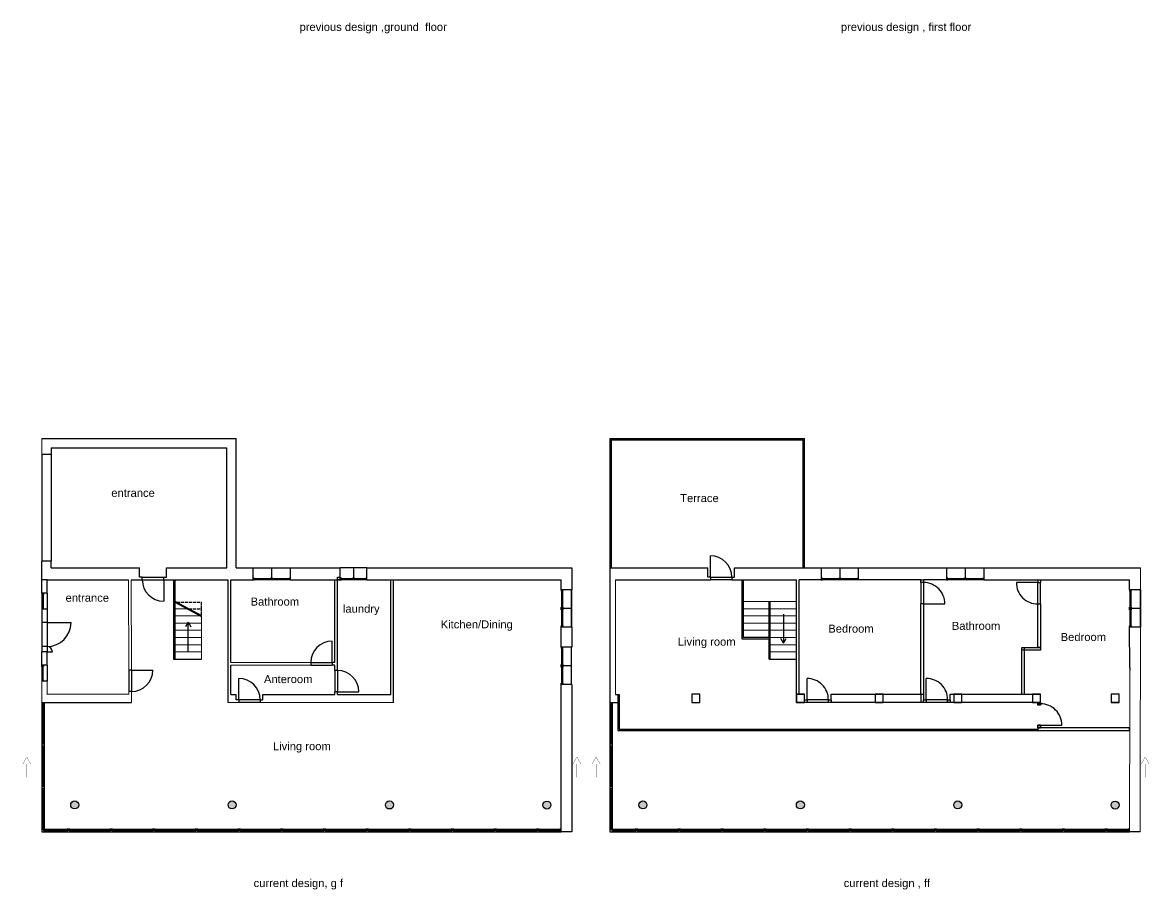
# Model space of a CAD drawing. Header units: millimetres. Extents: x 1227 to 9591, y 2506 to 9588.
# Drawn here: x 1227 to 5452, y 2506 to 5759 of the extents above; entities that cross this region are included whole.
import ezdxf

# ---------------------------------------------------------------- set-up
doc = ezdxf.new("R2010")
doc.units = ezdxf.units.MM
doc.linetypes.add('ACAD_ISO02W100', pattern=[15, 12, -3])
doc.linetypes.add('ACAD_ISO04W100', pattern=[30, 24, -3, 0, -3])
doc.layers.add('0-construction line', color=1, linetype='Continuous', lineweight=0)
doc.layers.add('L2_VISTA', color=2, linetype='Continuous', lineweight=25)
for name, color, linetype in [('glass', 4, 'Continuous'), ('infissi', 8, 'Continuous'), ('linee a vista', 5, 'Continuous'), ('sectioned walls', 7, 'Continuous')]:
    doc.layers.add(name, color=color, linetype=linetype)
doc.styles.get("Standard").update_dxf_attribs({"font": 'arial.ttf'})

msp = doc.modelspace()

# ---------------------------------------------------------------- hatches: boundary and pattern name
at = {"layer": 'sectioned walls'}
h = msp.add_hatch(color=256, dxfattribs=at)
h.dxf.hatch_style = 1
h.paths.add_polyline_path([(3207.809, 2822.868, 1), (3177.809, 2822.868, 1)])
h.paths.add_polyline_path([(2587.644, 2823.085, 1), (2617.644, 2823.085, 1)])
h.paths.add_polyline_path([(2027.479, 2823.297, 1), (1997.479, 2823.297, 1)])
h.paths.add_polyline_path([(1437.315, 2823.297, 1), (1407.315, 2823.297, 1)])
h = msp.add_hatch(color=256, dxfattribs=at)
h.dxf.hatch_style = 1
h.paths.add_polyline_path([(5338.4, 2822.902, 1), (5308.4, 2822.902, 1)])
h.paths.add_polyline_path([(4718.235, 2823.119, 1), (4748.235, 2823.119, 1)])
h.paths.add_polyline_path([(4128.07, 2823.33, 1), (4158.07, 2823.33, 1)])
h.paths.add_polyline_path([(3537.905, 2823.33, 1), (3567.905, 2823.33, 1)])

# ---------------------------------------------------------------- linework, layer by layer
for p, q in [((1298.752, 4197.754), (2027.479, 4197.754)), ((2027.479, 3712.798), (2027.479, 4197.754)), ((1333.752, 4162.754), (1992.479, 4162.754)), ((1992.479, 3712.798), (1992.479, 4162.754)), ((1333.752, 3712.798), (1665.771, 3712.798)), ((1765.998, 3712.798), (1992.479, 3712.798)), ((2517.479, 3712.798), (3266.614, 3712.798)), ((3429.345, 3712.829), (3796.361, 3712.831)), ((3429.345, 3712.829), (3429.347, 3207.691)), ((4830.463, 3712.831), (5418.415, 3712.831)), ((1319.015, 3667.798), (1298.918, 3667.797)), ((1319.015, 3667.798), (1624.288, 3667.798)), ((1634.288, 3667.798), (1675.801, 3667.798)), ((1756.03, 3667.798), (1797.481, 3667.798)), ((1792.481, 3667.798), (1792.481, 3370.463)), ((1797.481, 3667.798), (1797.481, 3370.463)), ((1797.481, 3667.798), (1997.486, 3667.798)), ((1997.484, 3207.684), (1997.479, 3667.798)), ((1997.637, 3586.403), (1997.486, 3667.798)), ((2007.484, 3667.798), (2090.021, 3667.797)), ((2007.484, 3357.726), (2007.484, 3667.798)), ((2357.479, 3667.798), (2417.479, 3667.797)), ((2397.483, 3357.719), (2397.479, 3667.798)), ((2407.486, 3327.945), (2407.479, 3667.798)), ((2567.479, 3667.798), (3246.614, 3667.798)), ((2607.644, 3237.717), (2607.639, 3667.798)), ((2617.644, 3207.692), (2617.639, 3667.798)), ((3449.606, 3667.837), (3806.392, 3667.831)), ((3886.62, 3667.831), (4128.072, 3667.831)), ((4128.072, 3238.782), (4128.072, 3667.831)), ((4138.077, 3238.782), (4138.077, 3667.831)), ((4594.931, 3657.485), (4594.931, 3667.831)), ((4594.931, 3667.831), (4605.175, 3667.831)), ((4605.175, 3657.492), (4594.931, 3657.485)), ((4916.024, 3667.831), (5377.205, 3667.831)), ((5033.317, 3667.789), (5033.324, 3657.792)), ((5043.317, 3667.789), (5043.317, 3657.789)), ((4605.175, 3577.492), (4594.931, 3577.492)), ((5032.754, 3577.792), (5038.317, 3577.825)), ((5032.754, 3577.792), (5032.754, 3577.792)), ((4973.298, 3238.731), (4973.303, 3413.769)), ((4983.317, 3238.731), (4983.297, 3413.769)), ((1792.481, 3370.463), (1797.481, 3370.463)), ((2007.484, 3237.726), (2007.484, 3347.726)), ((2397.483, 3357.719), (2387.514, 3357.719)), ((2397.483, 3347.719), (2387.514, 3347.719)), ((2397.484, 3327.975), (2397.483, 3347.719)), ((5377.945, 3338.61), (5377.945, 3328.61)), ((1625.596, 3238.749), (1318.756, 3237.782)), ((2007.484, 3237.726), (2027.491, 3237.726)), ((2027.49, 3217.963), (2027.491, 3237.726)), ((2037.459, 3217.962), (2027.49, 3217.963)), ((2117.686, 3218.191), (2127.686, 3218.191)), ((2127.686, 3218.191), (2127.687, 3237.723)), ((2127.687, 3237.723), (2397.644, 3237.715)), ((2397.644, 3237.717), (2397.644, 3247.717)), ((2407.644, 3237.717), (2407.678, 3247.717)), ((2407.644, 3237.717), (2607.644, 3237.717)), ((3449.606, 3237.785), (3459.347, 3237.785)), ((3459.347, 3237.785), (3459.347, 3207.691)), ((3766.191, 3238.782), (3736.191, 3238.782)), ((3736.191, 3238.782), (3736.191, 3207.691)), ((3766.191, 3207.691), (3766.191, 3238.782)), ((4128.07, 3238.782), (4128.07, 3207.691)), ((4158.07, 3238.782), (4128.07, 3238.782)), ((4128.07, 3207.691), (4128.07, 3238.782)), ((4128.07, 3238.782), (4158.07, 3238.782)), ((4158.07, 3207.691), (4158.07, 3238.782)), ((4258.323, 3217.622), (4258.323, 3238.782)), ((4258.323, 3238.782), (4453.153, 3238.782)), ((4423.153, 3238.739), (4423.153, 3207.648)), ((4453.153, 3238.739), (4423.153, 3238.739)), ((4453.153, 3238.782), (4605.175, 3238.782)), ((4453.153, 3207.648), (4453.153, 3238.739)), ((4594.931, 3238.782), (4594.931, 3207.673)), ((4605.175, 3238.782), (4605.175, 3217.676)), ((4705.402, 3217.951), (4705.276, 3238.782)), ((4705.276, 3238.782), (4718.235, 3238.782)), ((4718.235, 3238.782), (4718.235, 3207.691)), ((4748.235, 3238.782), (4718.235, 3238.782)), ((4718.235, 3238.782), (4748.235, 3238.782)), ((4748.235, 3207.691), (4748.235, 3238.782)), ((4748.235, 3238.782), (5043.317, 3238.782)), ((5013.317, 3238.782), (5013.317, 3207.691)), ((5043.317, 3238.782), (5013.317, 3238.782)), ((5043.317, 3207.691), (5043.317, 3238.782)), ((5308.4, 3238.782), (5308.4, 3207.691)), ((5338.4, 3238.782), (5308.4, 3238.782)), ((5338.4, 3207.691), (5338.4, 3238.782)), ((1298.756, 3207.658), (1635.6, 3207.658)), ((2617.644, 3207.692), (2617.644, 3208.265)), ((3429.347, 3207.691), (3459.347, 3207.691)), ((3736.191, 3207.691), (3766.191, 3207.777)), ((4128.07, 3207.691), (4158.07, 3207.777)), ((4423.153, 3207.648), (4128.07, 3207.691)), ((4423.153, 3207.648), (4453.152, 3207.734)), ((4718.235, 3207.691), (4423.153, 3207.648)), ((4718.235, 3207.691), (4748.235, 3207.777)), ((5013.317, 3207.691), (4718.235, 3207.691)), ((5013.317, 3207.691), (5043.317, 3207.777)), ((5043.317, 3207.694), (5013.317, 3207.691)), ((5308.4, 3207.691), (5338.4, 3207.777)), ((5338.4, 3207.725), (5308.4, 3207.721)), ((3266.614, 2722.8), (3246.614, 2722.8)), ((5417.204, 2722.834), (5377.205, 2722.834))]:
    msp.add_line(p, q)
for points in [[(2417.479, 3667.797), (2407.479, 3667.797), (2407.479, 3677.797), (2417.479, 3677.797)], [(5043.317, 3413.77), (5033.317, 3413.77), (5033.317, 3577.803), (5043.317, 3577.848)], [(5043.317, 3403.77), (4973.303, 3403.769), (4973.303, 3413.769), (5043.317, 3413.77)], [(4158.067, 3217.685), (4168.067, 3217.685), (4168.067, 3207.685), (4158.067, 3207.685)], [(4248.323, 3217.622), (4258.323, 3217.622), (4258.323, 3207.622), (4248.323, 3207.622)], [(4605.206, 3217.676), (4615.206, 3217.676), (4615.206, 3207.676), (4605.206, 3207.676)], [(4695.402, 3217.951), (4705.402, 3217.951), (4705.402, 3207.951), (4695.402, 3207.951)], [(5033.317, 3207.629), (5043.317, 3207.629), (5043.317, 3197.629), (5033.317, 3197.629)], [(5033.317, 3122.734), (5043.317, 3122.734), (5043.317, 3112.734), (5033.317, 3112.734)], [(5033.317, 3102.734), (5377.518, 3102.734), (5377.518, 3112.734), (5033.317, 3112.734)]]:
    msp.add_lwpolyline(points, close=True)
for points in [[(3266.614, 3712.798), (3286.614, 3712.798), (3286.619, 3630.271)], [(3285.159, 3490.268), (3285.159, 3630.268)], [(3286.629, 3490.271), (3286.634, 3415.218)], [(3285.159, 3275.215), (3285.159, 3415.215)], [(3286.643, 3275.218), (3286.681, 2722.73), (3266.614, 2722.8)], [(5043.317, 3197.629), (5043.317, 3207.691), (5033.317, 3207.691), (5033.317, 3197.629)], [(5033.317, 3122.734), (5033.317, 3112.734), (5043.317, 3112.734), (5043.317, 3122.734)]]:
    msp.add_lwpolyline(points)
at = {"color": 6, "linetype": 'ACAD_ISO04W100', "ltscale": 3, "const_width": 1}
for points in [[(1242.73, 2976.96), (1257.73, 2976.96), (1242.73, 3002.941), (1227.73, 2976.96), (1242.73, 2976.96)], [(3305.548, 2976.96), (3290.548, 2976.96), (3305.548, 3002.941), (3320.548, 2976.96), (3305.548, 2976.96)], [(3377.49, 2976.96), (3392.49, 2976.96), (3377.49, 3002.941), (3362.49, 2976.96), (3377.49, 2976.96)], [(5436.139, 2976.96), (5421.139, 2976.96), (5436.139, 3002.941), (5451.139, 2976.96), (5436.139, 2976.96)], [(1242.73, 2976.96), (1242.73, 2926.96), (3305.548, 2926.96), (3305.548, 2976.96)], [(3377.49, 2976.96), (3377.49, 2926.96), (5436.139, 2926.96), (5436.139, 2976.96)]]:
    msp.add_lwpolyline(points, dxfattribs=at)
at = {"layer": '0-construction line', "color": 0, "lineweight": 0}
for p, q in [((1298.752, 4137.754), (1298.752, 4197.754)), ((3449.606, 3237.785), (3449.606, 3667.837)), ((2307.287, 3357.948), (2007.484, 3357.726)), ((2307.255, 3347.685), (2007.484, 3347.726)), ((1298.756, 3207.658), (1298.756, 3287.765)), ((1318.756, 3237.752), (1318.786, 3287.765)), ((2037.49, 3207.685), (1997.484, 3207.684)), ((2617.644, 3207.692), (2117.718, 3207.686))]:
    msp.add_line(p, q, dxfattribs=at)
at = {"layer": 'glass', "color": 0, "lineweight": 0}
for p, q in [((5418.415, 3712.831), (5417.204, 2722.785)), ((5377.945, 3328.61), (5377.823, 3228.879)), ((5377.823, 3228.879), (5377.205, 2722.834))]:
    msp.add_line(p, q, dxfattribs=at)
at = {"layer": 'glass', "color": 0, "linetype": 'Continuous', "lineweight": 0}
for p, q in [((1624.288, 3667.798), (1625.321, 3328.976)), ((1634.288, 3667.798), (1635.254, 3329.006)), ((1625.566, 3248.749), (1625.596, 3238.749)), ((1635.483, 3248.779), (1635.6, 3207.658))]:
    msp.add_line(p, q, dxfattribs=at)
at = {"layer": 'glass'}
for p, q in [((2095.021, 3672.798), (2155.021, 3672.798)), ((2095.021, 3668.798), (2155.021, 3668.798)), ((2165.021, 3672.798), (2225.021, 3672.798)), ((2165.021, 3668.798), (2225.021, 3668.798)), ((2422.479, 3672.798), (2462.479, 3672.798)), ((2422.479, 3668.798), (2462.479, 3668.798)), ((2472.479, 3672.798), (2512.479, 3672.798)), ((2472.479, 3668.798), (2512.479, 3668.798)), ((4225.611, 3672.831), (4285.611, 3672.831)), ((4225.611, 3668.831), (4285.611, 3668.831)), ((4295.611, 3672.831), (4355.611, 3672.831)), ((4295.611, 3668.831), (4355.611, 3668.831)), ((4695.463, 3672.831), (4755.463, 3672.831)), ((4695.463, 3668.831), (4755.463, 3668.831)), ((4765.463, 3672.831), (4825.463, 3672.831)), ((4765.463, 3668.831), (4825.463, 3668.831)), ((1300.943, 3562.791), (1300.943, 3612.791)), ((1304.943, 3562.791), (1304.943, 3612.791)), ((3247.372, 3625.271), (3247.372, 3565.271)), ((3251.372, 3625.271), (3251.372, 3565.271)), ((5378.205, 3625.243), (5378.205, 3565.243)), ((5382.205, 3625.243), (5382.205, 3565.243)), ((3247.372, 3555.271), (3247.372, 3495.271)), ((3251.372, 3555.271), (3251.372, 3495.271)), ((5378.205, 3555.243), (5378.205, 3495.243)), ((5382.205, 3555.243), (5382.205, 3495.243)), ((3247.614, 3410.218), (3247.614, 3350.218)), ((3251.614, 3410.218), (3251.614, 3350.218)), ((1300.78, 3292.765), (1300.78, 3342.765)), ((1304.78, 3292.765), (1304.78, 3342.765)), ((3247.614, 3340.218), (3247.614, 3280.218)), ((3251.614, 3340.218), (3251.614, 3280.218))]:
    msp.add_line(p, q, dxfattribs=at)
at = {"layer": 'glass', "color": 8}
for p, q in [((1298.756, 3202.658), (1298.756, 3052.767)), ((1308.756, 3052.767), (1308.756, 3202.658)), ((3429.347, 3202.691), (3429.347, 3052.8)), ((3439.347, 3052.8), (3439.347, 3202.691)), ((1298.756, 3042.767), (1298.756, 2892.767)), ((1308.756, 2892.767), (1308.756, 3042.767)), ((3429.347, 3042.8), (3429.347, 2892.8)), ((3439.347, 2892.8), (3439.347, 3042.8)), ((1298.756, 2882.767), (1298.756, 2732.767)), ((1308.756, 2732.767), (1308.756, 2882.767)), ((3429.347, 2882.8), (3429.347, 2732.8)), ((3439.347, 2732.8), (3439.347, 2882.8)), ((1308.756, 2732.767), (1393.756, 2732.767)), ((1308.756, 2722.767), (1393.756, 2722.767)), ((1403.756, 2732.767), (1553.756, 2732.767)), ((1403.756, 2722.767), (1553.756, 2722.767)), ((1563.756, 2732.767), (1713.756, 2732.767)), ((1563.756, 2722.767), (1713.756, 2722.767)), ((1723.756, 2732.767), (1873.756, 2732.767)), ((1723.756, 2722.767), (1873.756, 2722.767)), ((1883.756, 2732.767), (2033.756, 2732.767)), ((1883.756, 2722.767), (2033.756, 2722.767)), ((2043.756, 2732.767), (2193.756, 2732.767)), ((2043.756, 2722.767), (2193.756, 2722.767)), ((2203.756, 2732.767), (2353.756, 2732.767)), ((2203.756, 2722.767), (2353.756, 2722.767)), ((2363.756, 2732.767), (2513.756, 2732.767)), ((2363.756, 2722.767), (2513.756, 2722.767)), ((2523.756, 2732.767), (2673.756, 2732.767)), ((2523.756, 2722.767), (2673.756, 2722.767)), ((2683.756, 2732.767), (2833.756, 2732.767)), ((2683.756, 2722.767), (2833.756, 2722.767)), ((2843.756, 2732.767), (2993.756, 2732.767)), ((2843.756, 2722.767), (2993.756, 2722.767)), ((3003.756, 2732.767), (3153.756, 2732.767)), ((3003.756, 2722.767), (3153.756, 2722.767)), ((3163.756, 2732.8), (3241.614, 2732.8)), ((3163.756, 2722.8), (3241.614, 2722.8)), ((3439.347, 2732.8), (3524.347, 2732.8)), ((3439.347, 2722.8), (3524.347, 2722.8)), ((3534.347, 2732.8), (3684.347, 2732.8)), ((3534.347, 2722.8), (3684.347, 2722.8)), ((3694.347, 2732.8), (3844.347, 2732.8)), ((3694.347, 2722.8), (3844.347, 2722.8)), ((3854.347, 2732.8), (4004.347, 2732.8)), ((3854.347, 2722.8), (4004.347, 2722.8)), ((4014.347, 2732.8), (4164.347, 2732.8)), ((4014.347, 2722.8), (4164.347, 2722.8)), ((4174.347, 2732.8), (4324.347, 2732.8)), ((4174.347, 2722.8), (4324.347, 2722.8)), ((4334.347, 2732.8), (4484.347, 2732.8)), ((4334.347, 2722.8), (4484.347, 2722.8)), ((4494.347, 2732.8), (4644.347, 2732.8)), ((4494.347, 2722.8), (4644.347, 2722.8)), ((4654.347, 2732.8), (4804.347, 2732.8)), ((4654.347, 2722.8), (4804.347, 2722.8)), ((4814.347, 2732.8), (4964.347, 2732.8)), ((4814.347, 2722.8), (4964.347, 2722.8)), ((4974.347, 2732.8), (5124.347, 2732.8)), ((4974.347, 2722.8), (5124.347, 2722.8)), ((5134.347, 2732.8), (5284.347, 2732.8)), ((5134.347, 2722.8), (5284.347, 2722.8)), ((5294.347, 2732.834), (5372.205, 2732.834)), ((5294.347, 2722.834), (5372.205, 2722.834))]:
    msp.add_line(p, q, dxfattribs=at)
at = {"layer": 'glass', "color": 4, "linetype": 'Continuous', "lineweight": 0}
for p, q in [((1301.756, 3202.658), (1301.756, 3052.658)), ((1305.756, 3202.658), (1305.756, 3052.658)), ((3432.347, 3202.691), (3432.347, 3052.691)), ((3436.347, 3202.691), (3436.347, 3052.691)), ((1301.756, 2892.767), (1301.756, 3042.767)), ((1305.756, 2892.767), (1305.756, 3042.767)), ((3432.347, 2892.8), (3432.347, 3042.8)), ((3436.347, 2892.8), (3436.347, 3042.8)), ((1301.756, 2732.767), (1301.756, 2882.767)), ((1305.756, 2732.767), (1305.756, 2882.767)), ((3432.347, 2732.8), (3432.347, 2882.8)), ((3436.347, 2732.8), (3436.347, 2882.8)), ((1308.756, 2729.767), (1393.756, 2729.767)), ((1308.756, 2725.767), (1393.756, 2725.767)), ((1403.756, 2729.767), (1553.756, 2729.767)), ((1403.756, 2725.767), (1553.756, 2725.767)), ((1563.756, 2729.767), (1713.756, 2729.767)), ((1563.756, 2725.767), (1713.756, 2725.767)), ((1723.756, 2729.767), (1873.756, 2729.767)), ((1723.756, 2725.767), (1873.756, 2725.767)), ((1883.756, 2729.767), (2033.756, 2729.767)), ((1883.756, 2725.767), (2033.756, 2725.767)), ((2043.756, 2729.767), (2193.756, 2729.767)), ((2043.756, 2725.767), (2193.756, 2725.767)), ((2203.756, 2729.767), (2353.756, 2729.767)), ((2203.756, 2725.767), (2353.756, 2725.767)), ((2363.756, 2729.767), (2513.756, 2729.767)), ((2363.756, 2725.767), (2513.756, 2725.767)), ((2523.756, 2729.767), (2673.756, 2729.767)), ((2523.756, 2725.767), (2673.756, 2725.767)), ((2683.756, 2729.767), (2833.756, 2729.767)), ((2683.756, 2725.767), (2833.756, 2725.767)), ((2843.756, 2729.767), (2993.756, 2729.767)), ((2843.756, 2725.767), (2993.756, 2725.767)), ((3003.756, 2729.767), (3153.756, 2729.767)), ((3003.756, 2725.767), (3153.756, 2725.767)), ((3163.756, 2729.767), (3241.614, 2729.8)), ((3163.756, 2725.8), (3241.614, 2725.8)), ((3439.347, 2729.8), (3524.347, 2729.8)), ((3439.347, 2725.8), (3524.347, 2725.8)), ((3534.347, 2729.8), (3684.347, 2729.8)), ((3534.347, 2725.8), (3684.347, 2725.8)), ((3694.347, 2729.8), (3844.347, 2729.8)), ((3694.347, 2725.8), (3844.347, 2725.8)), ((3854.347, 2729.8), (4004.347, 2729.8)), ((3854.347, 2725.8), (4004.347, 2725.8)), ((4014.347, 2729.8), (4164.347, 2729.8)), ((4014.347, 2725.8), (4164.347, 2725.8)), ((4174.347, 2729.8), (4324.347, 2729.8)), ((4174.347, 2725.8), (4324.347, 2725.8)), ((4334.347, 2729.8), (4484.347, 2729.8)), ((4334.347, 2725.8), (4484.347, 2725.8)), ((4494.347, 2729.8), (4644.347, 2729.8)), ((4494.347, 2725.8), (4644.347, 2725.8)), ((4654.347, 2729.8), (4804.347, 2729.8)), ((4654.347, 2725.8), (4804.347, 2725.8)), ((4814.347, 2729.8), (4964.347, 2729.8)), ((4814.347, 2725.8), (4964.347, 2725.8)), ((4974.347, 2729.8), (5124.347, 2729.8)), ((4974.347, 2725.8), (5124.347, 2725.8)), ((5134.347, 2729.8), (5284.347, 2729.8)), ((5134.347, 2725.8), (5284.347, 2725.8)), ((5294.347, 2729.8), (5372.205, 2729.834)), ((5294.347, 2725.834), (5372.205, 2725.834))]:
    msp.add_line(p, q, dxfattribs=at)
at = {"layer": 'infissi'}
for p, q in [((1298.752, 4137.754), (1298.754, 3737.797)), ((1333.752, 4137.754), (1333.754, 3737.798)), ((3806.361, 3677.866), (3806.117, 3758.093)), ((1675.771, 3677.832), (1755.998, 3678.077)), ((1675.802, 3667.569), (1675.771, 3677.832)), ((1756.03, 3667.798), (1755.998, 3678.077)), ((2090.021, 3712.797), (2230.021, 3712.798)), ((2160.021, 3712.798), (2160.021, 3667.797)), ((2517.479, 3712.798), (2417.479, 3712.798)), ((2467.479, 3712.798), (2467.479, 3667.798)), ((3806.361, 3677.866), (3886.589, 3678.11)), ((3806.361, 3677.866), (3806.392, 3667.831)), ((3886.589, 3678.11), (3886.62, 3668.076)), ((4220.611, 3712.831), (4360.611, 3712.832)), ((4290.611, 3712.831), (4290.611, 3667.831)), ((4690.463, 3712.831), (4830.463, 3712.831)), ((4760.463, 3712.831), (4760.463, 3667.831)), ((1675.801, 3667.798), (1756.03, 3667.798)), ((1756.03, 3667.798), (1756.03, 3587.798)), ((2230.021, 3667.798), (2090.021, 3667.797)), ((2517.479, 3667.798), (2417.479, 3667.797)), ((3886.62, 3668.076), (3806.392, 3667.831)), ((4360.611, 3667.831), (4220.611, 3667.831)), ((4594.959, 3657.748), (4594.931, 3577.492)), ((4604.924, 3657.717), (4594.959, 3657.748)), ((4604.924, 3657.718), (4604.924, 3577.489)), ((4830.463, 3667.831), (4690.463, 3667.831)), ((5033.045, 3657.764), (4953.045, 3657.764)), ((5033.045, 3657.792), (5043.317, 3657.761)), ((5033.324, 3577.535), (5033.324, 3657.764)), ((5043.289, 3577.505), (5043.317, 3657.761)), ((1298.918, 3617.791), (1298.919, 3557.791)), ((1318.967, 3617.791), (1318.967, 3557.791)), ((3285.159, 3490.268), (3285.159, 3630.268)), ((3285.159, 3630.268), (3285.159, 3490.268)), ((5418.229, 3490.254), (5418.229, 3630.254)), ((5418.229, 3630.254), (5418.229, 3490.254)), ((3285.159, 3560.268), (3246.372, 3560.186)), ((4605.203, 3577.489), (4594.931, 3577.52)), ((4605.203, 3577.489), (4685.203, 3577.489)), ((5418.229, 3560.349), (5377.205, 3560.262)), ((1318.885, 3507.778), (1298.755, 3507.778)), ((1298.755, 3507.778), (1298.755, 3397.778)), ((1318.885, 3507.778), (1408.885, 3507.778)), ((1318.885, 3507.778), (1318.886, 3397.778)), ((2387.514, 3357.719), (2387.514, 3437.719)), ((1318.885, 3417.778), (1298.755, 3417.778)), ((1318.885, 3397.778), (1298.755, 3397.778)), ((1318.885, 3397.778), (1338.885, 3397.778)), ((1298.755, 3347.765), (1298.756, 3287.765)), ((1318.804, 3347.765), (1318.804, 3287.765)), ((2307.255, 3347.685), (2387.514, 3347.685)), ((2307.29, 3357.925), (2307.258, 3347.661)), ((2307.286, 3357.686), (2387.286, 3357.72)), ((2387.514, 3357.719), (2387.514, 3347.719)), ((3285.159, 3345.215), (3246.455, 3345.133)), ((1635.6, 3329.008), (1625.321, 3328.976)), ((1625.321, 3328.976), (1625.566, 3248.749)), ((1635.254, 3329.006), (1635.483, 3248.779)), ((1635.6, 3329.008), (1715.6, 3329.008)), ((2037.465, 3217.964), (2037.465, 3297.964)), ((2407.907, 3327.945), (2397.644, 3327.976)), ((2397.644, 3327.976), (2397.644, 3247.717)), ((2407.646, 3327.945), (2407.679, 3247.945)), ((4168.067, 3217.958), (4168.067, 3297.958)), ((4615.144, 3217.955), (4615.144, 3297.955)), ((1635.829, 3248.78), (1625.566, 3248.749)), ((2037.459, 3217.962), (2037.496, 3207.685)), ((2117.693, 3217.964), (2037.465, 3217.964)), ((2117.686, 3218.191), (2117.687, 3207.686)), ((2407.644, 3247.717), (2397.644, 3247.717)), ((2407.678, 3247.717), (2487.678, 3247.717)), ((4248.296, 3217.678), (4168.067, 3217.678)), ((4695.372, 3217.955), (4615.144, 3217.676)), ((4615.144, 3217.955), (4615.175, 3207.676)), ((4695.372, 3217.955), (4695.403, 3207.676)), ((2117.724, 3207.929), (2037.496, 3207.685)), ((4248.326, 3207.713), (4168.07, 3207.685)), ((4695.403, 3207.676), (4615.175, 3207.676)), ((5033.566, 3202.927), (5033.55, 3197.629)), ((5043.597, 3202.931), (5033.562, 3202.961)), ((5043.597, 3122.703), (5033.317, 3122.734)), ((5043.317, 3122.703), (5043.317, 3122.703)), ((5043.597, 3122.703), (5123.597, 3122.703))]:
    msp.add_line(p, q, dxfattribs=at)
at = {"layer": 'infissi', "color": 3}
for p, q in [((2095.021, 3673.798), (2090.021, 3673.798)), ((2090.021, 3667.798), (2095.021, 3667.798)), ((2095.021, 3667.798), (2095.021, 3673.798)), ((2155.021, 3667.798), (2155.021, 3673.798)), ((2155.021, 3673.798), (2160.021, 3673.798)), ((2160.021, 3667.798), (2155.021, 3667.798)), ((2160.021, 3673.798), (2165.021, 3673.798)), ((2160.021, 3673.798), (2160.021, 3667.798)), ((2165.021, 3667.798), (2160.021, 3667.798)), ((2165.021, 3673.798), (2165.021, 3667.798)), ((2225.021, 3667.798), (2225.021, 3673.798)), ((2225.021, 3673.798), (2230.021, 3673.798)), ((2230.021, 3667.798), (2225.021, 3667.798)), ((2422.479, 3673.798), (2417.479, 3673.798)), ((2417.479, 3667.798), (2422.479, 3667.798)), ((2422.479, 3667.798), (2422.479, 3673.798)), ((2462.479, 3667.798), (2462.479, 3673.798)), ((2462.479, 3673.798), (2467.479, 3673.798)), ((2467.479, 3667.798), (2462.479, 3667.798)), ((2467.479, 3673.798), (2472.479, 3673.798)), ((2467.479, 3673.798), (2467.479, 3667.798)), ((2472.479, 3667.798), (2467.479, 3667.798)), ((2472.479, 3673.798), (2472.479, 3667.798)), ((2512.479, 3667.798), (2512.479, 3673.798)), ((2512.479, 3673.798), (2517.479, 3673.798)), ((2517.479, 3667.798), (2512.479, 3667.798)), ((4225.611, 3673.831), (4220.611, 3673.831)), ((4220.611, 3667.831), (4225.611, 3667.831)), ((4225.611, 3667.831), (4225.611, 3673.831)), ((4285.611, 3667.831), (4285.611, 3673.831)), ((4285.611, 3673.831), (4290.611, 3673.831)), ((4290.611, 3667.831), (4285.611, 3667.831)), ((4290.611, 3673.831), (4295.611, 3673.831)), ((4290.611, 3673.831), (4290.611, 3667.831)), ((4295.611, 3667.831), (4290.611, 3667.831)), ((4295.611, 3673.831), (4295.611, 3667.831)), ((4355.611, 3667.831), (4355.611, 3673.831)), ((4355.611, 3673.831), (4360.611, 3673.831)), ((4360.611, 3667.831), (4355.611, 3667.831)), ((4695.463, 3673.831), (4690.463, 3673.831)), ((4690.463, 3667.831), (4695.463, 3667.831)), ((4695.463, 3667.831), (4695.463, 3673.831)), ((4755.463, 3667.831), (4755.463, 3673.831)), ((4755.463, 3673.831), (4760.463, 3673.831)), ((4760.463, 3667.831), (4755.463, 3667.831)), ((4760.463, 3673.831), (4765.463, 3673.831)), ((4760.463, 3673.831), (4760.463, 3667.831)), ((4765.463, 3667.831), (4760.463, 3667.831)), ((4765.463, 3673.831), (4765.463, 3667.831)), ((4825.463, 3667.831), (4825.463, 3673.831)), ((4825.463, 3673.831), (4830.463, 3673.831)), ((4830.463, 3667.831), (4825.463, 3667.831)), ((1299.943, 3612.791), (1299.943, 3617.791)), ((1305.943, 3612.791), (1299.943, 3612.791)), ((1305.943, 3617.791), (1305.943, 3612.791)), ((3246.372, 3630.271), (3246.372, 3625.271)), ((3246.372, 3625.271), (3252.372, 3625.271)), ((3252.372, 3625.271), (3252.372, 3630.271)), ((5377.205, 3630.243), (5377.205, 3625.243)), ((5377.205, 3625.243), (5383.205, 3625.243)), ((5383.205, 3625.243), (5383.205, 3630.243)), ((1305.943, 3562.791), (1299.943, 3562.791)), ((1299.943, 3562.791), (1299.943, 3557.791)), ((1305.943, 3557.791), (1305.943, 3562.791)), ((3246.372, 3565.271), (3252.372, 3565.271)), ((3246.372, 3560.271), (3246.372, 3565.271)), ((3246.372, 3555.271), (3246.372, 3560.271)), ((3252.372, 3560.271), (3246.372, 3560.271)), ((3252.372, 3555.271), (3246.372, 3555.271)), ((3252.372, 3565.271), (3252.372, 3560.271)), ((3252.372, 3560.271), (3252.372, 3555.271)), ((5377.205, 3565.243), (5383.205, 3565.243)), ((5377.205, 3560.243), (5377.205, 3565.243)), ((5377.205, 3555.243), (5377.205, 3560.243)), ((5383.205, 3560.243), (5377.205, 3560.243)), ((5383.205, 3555.243), (5377.205, 3555.243)), ((5383.205, 3565.243), (5383.205, 3560.243)), ((5383.205, 3560.243), (5383.205, 3555.243)), ((3246.372, 3490.271), (3246.372, 3495.271)), ((3246.372, 3495.271), (3252.372, 3495.271)), ((3252.372, 3495.271), (3252.372, 3490.271)), ((5377.205, 3490.243), (5377.205, 3495.243)), ((5377.205, 3495.243), (5383.205, 3495.243)), ((5383.205, 3495.243), (5383.205, 3490.243)), ((3246.614, 3415.218), (3246.614, 3410.218)), ((3246.614, 3410.218), (3252.614, 3410.218)), ((3252.614, 3410.218), (3252.614, 3415.218)), ((1299.78, 3342.765), (1299.78, 3347.765)), ((1305.78, 3342.765), (1299.78, 3342.765)), ((1305.78, 3347.765), (1305.78, 3342.765)), ((3246.614, 3350.218), (3252.614, 3350.218)), ((3246.614, 3345.218), (3246.614, 3350.218)), ((3246.614, 3340.218), (3246.614, 3345.218)), ((3252.614, 3345.218), (3246.614, 3345.218)), ((3252.614, 3340.218), (3246.614, 3340.218)), ((3252.614, 3350.218), (3252.614, 3345.218)), ((3252.614, 3345.218), (3252.614, 3340.218)), ((1305.78, 3292.765), (1299.78, 3292.765)), ((1299.78, 3292.765), (1299.78, 3287.765)), ((1305.78, 3287.765), (1305.78, 3292.765)), ((3246.614, 3275.218), (3246.614, 3280.218)), ((3246.614, 3280.218), (3252.614, 3280.218)), ((3252.614, 3280.218), (3252.605, 3275.188))]:
    msp.add_line(p, q, dxfattribs=at)
at = {"layer": 'infissi'}
for centre, radius, start, end in [((3805.42, 3676.919), 81.178, 0.841154, 89.508307), ((1755.801, 3667.797), 80, 180.163469, 270), ((4605.203, 3577.716), 80.001, 359.83701, 90.20012), ((5033.045, 3657.537), 80.001, 179.83701, 270.20012), ((1318.885, 3507.778), 90, 270, 0), ((2387.286, 3357.72), 80, 90, 179.836531), ((1318.885, 3397.778), 20, 0, 90), ((1635.601, 3328.779), 80, 270.163469, 0), ((2037.693, 3217.965), 80, 0.163469, 90), ((2407.679, 3247.945), 80, 0, 89.836531), ((4168.294, 3217.958), 80.001, 359.79988, 90.16299), ((4615.371, 3217.956), 80, 359.999301, 90.163237), ((5043.598, 3122.931), 80, 359.836763, 90.000699)]:
    msp.add_arc(centre, radius, start, end, dxfattribs=at)
at = {"layer": 'L2_VISTA'}
for p, q in [((1847.481, 3508.69), (1837.481, 3491.37)), ((1847.481, 3400.463), (1847.481, 3508.69)), ((1847.481, 3508.69), (1857.481, 3491.37)), ((4079.362, 3538.724), (4079.362, 3430.496)), ((4079.362, 3430.496), (4069.362, 3447.817)), ((4079.362, 3430.496), (4089.362, 3447.817))]:
    msp.add_line(p, q, dxfattribs=at)
at = {"layer": 'linee a vista'}
for p, q in [((3429.343, 4197.788), (4158.07, 4197.788)), ((3429.343, 4197.788), (3429.345, 3712.829)), ((3434.343, 4192.788), (4153.07, 4192.788)), ((3434.343, 4192.788), (3434.345, 3712.83)), ((4153.07, 3712.831), (4153.07, 4192.788)), ((4158.07, 3712.831), (4158.07, 4197.788)), ((3923.072, 3667.831), (3923.072, 3446.724)), ((3928.072, 3667.831), (3928.072, 3451.724)), ((4026.188, 3451.724), (4026.225, 3586.464)), ((4026.225, 3586.464), (4030.225, 3586.463)), ((4030.166, 3370.496), (4030.225, 3586.464)), ((3923.072, 3446.724), (4026.187, 3446.695)), ((4026.188, 3451.724), (3928.181, 3451.724)), ((4026.166, 3370.496), (4026.187, 3446.695)), ((4026.188, 3451.724), (4026.187, 3446.695)), ((1797.481, 3370.463), (1897.481, 3370.463)), ((4026.166, 3370.497), (4030.166, 3370.496)), ((4030.166, 3370.496), (4128.072, 3370.496)), ((3459.347, 3237.785), (3464.347, 3237.785)), ((3464.347, 3237.785), (3464.347, 3107.734)), ((3459.347, 3207.691), (3459.352, 3102.734)), ((3459.352, 3102.734), (5377.669, 3102.734)), ((3464.347, 3107.734), (5033.317, 3107.734)), ((5377.518, 3107.734), (5377.673, 3107.734))]:
    msp.add_line(p, q, dxfattribs=at)
at = {"layer": 'linee a vista', "color": 3}
for p, q in [((1797.481, 3588.403), (1897.635, 3534.125)), ((1797.481, 3584.403), (1897.635, 3530.125))]:
    msp.add_line(p, q, dxfattribs=at)
at = {"layer": 'linee a vista', "lineweight": 0}
for p, q in [((1843.885, 3559.254), (1797.541, 3559.254)), ((4026.225, 3586.464), (3928.131, 3586.464)), ((4026.218, 3559.464), (3928.131, 3559.464)), ((4128.072, 3559.464), (4030.218, 3559.464)), ((4128.072, 3586.464), (4030.225, 3586.463)), ((1893.705, 3532.254), (1797.541, 3532.254)), ((1897.635, 3530.125), (1897.66, 3505.078)), ((4026.211, 3532.288), (3928.131, 3532.288)), ((4128.072, 3532.288), (4030.211, 3532.288)), ((1897.794, 3505.254), (1797.541, 3505.254)), ((1897.844, 3478.69), (1797.59, 3478.69)), ((1897.66, 3505.078), (1897.66, 3451.514)), ((4026.203, 3505.288), (3928.131, 3505.288)), ((4026.196, 3478.724), (3928.181, 3478.724)), ((4128.072, 3478.724), (4030.196, 3478.724)), ((4128.072, 3505.288), (4030.203, 3505.288)), ((1897.735, 3424.421), (1797.481, 3424.421)), ((1897.844, 3451.69), (1797.59, 3451.69)), ((1897.66, 3451.514), (1897.66, 3397.421)), ((4026.188, 3451.724), (3928.181, 3451.724)), ((4128.072, 3424.454), (4030.181, 3424.454)), ((4128.072, 3451.724), (4030.188, 3451.724)), ((1897.735, 3397.421), (1797.481, 3397.421)), ((1897.66, 3397.421), (1897.481, 3370.463)), ((4128.072, 3397.454), (4030.174, 3397.454))]:
    msp.add_line(p, q, dxfattribs=at)
at = {"layer": 'linee a vista', "linetype": 'ACAD_ISO02W100'}
for p, q in [((1805.055, 3584.298), (1897.584, 3584.218)), ((1851.266, 3559.254), (1897.609, 3559.171)), ((1897.609, 3559.171), (1897.584, 3584.218)), ((1897.635, 3534.125), (1897.609, 3559.171))]:
    msp.add_line(p, q, dxfattribs=at)
at = {"layer": 'linee a vista', "color": 5, "lineweight": 0}
for p, q in [((1897.66, 3478.078), (1897.66, 3505.078)), ((1897.71, 3424.514), (1897.71, 3451.514))]:
    msp.add_line(p, q, dxfattribs=at)
at = {"layer": 'sectioned walls'}
for p, q in [((1333.752, 4162.754), (1333.752, 4137.754)), ((1333.752, 4137.754), (1298.752, 4137.754)), ((1333.752, 3737.798), (1298.754, 3737.797)), ((1298.918, 3617.791), (1298.918, 3737.797)), ((1333.752, 3712.798), (1333.752, 3737.798)), ((1665.771, 3677.832), (1665.771, 3712.798)), ((1675.771, 3677.832), (1665.771, 3677.832)), ((1755.998, 3678.077), (1765.998, 3678.077)), ((1765.998, 3678.077), (1765.998, 3712.798)), ((2027.479, 3712.798), (2090.021, 3712.797)), ((2090.021, 3712.797), (2090.021, 3667.797)), ((2230.021, 3712.798), (2417.479, 3712.798)), ((2230.021, 3712.798), (2230.021, 3667.798)), ((2417.479, 3667.797), (2417.479, 3712.798)), ((2517.479, 3667.798), (2517.479, 3712.798)), ((3796.361, 3677.866), (3796.361, 3712.831)), ((3806.361, 3677.866), (3796.361, 3677.866)), ((3886.589, 3678.11), (3896.589, 3678.11)), ((3896.589, 3712.831), (4220.611, 3712.832)), ((3896.589, 3678.11), (3896.589, 3712.831)), ((4220.611, 3712.831), (4220.611, 3667.831)), ((4830.463, 3712.831), (4830.463, 3667.831)), ((1318.967, 3617.791), (1319.015, 3667.798)), ((2230.021, 3667.798), (2357.479, 3667.798)), ((2517.479, 3667.798), (2567.479, 3667.798)), ((3246.614, 3630.271), (3246.614, 3667.798)), ((4220.611, 3667.831), (4138.077, 3667.831)), ((4830.463, 3667.831), (4916.024, 3667.831)), ((5377.205, 3630.304), (5377.205, 3667.831)), ((1318.967, 3617.791), (1298.918, 3617.791)), ((3286.619, 3630.271), (3246.614, 3630.271)), ((3285.159, 3490.268), (3285.159, 3630.268)), ((5418.314, 3630.304), (5377.205, 3630.304)), ((1298.919, 3557.791), (1298.755, 3507.778)), ((1318.967, 3557.791), (1298.919, 3557.791)), ((1318.967, 3557.791), (1318.885, 3507.778)), ((3286.629, 3490.271), (3246.614, 3490.271)), ((3246.614, 3415.218), (3246.614, 3490.271)), ((5418.143, 3490.304), (5377.205, 3490.304)), ((5377.945, 3338.61), (5377.205, 3490.304)), ((1298.755, 3347.765), (1298.755, 3397.778)), ((1318.804, 3347.765), (1318.886, 3397.778)), ((3286.634, 3415.218), (3246.614, 3415.218)), ((3266.605, 3415.188), (3266.605, 3415.218)), ((1318.804, 3347.765), (1298.755, 3347.765)), ((1318.804, 3287.765), (1298.755, 3287.765)), ((3246.614, 3207.7), (3246.614, 3275.218)), ((3286.643, 3275.218), (3246.614, 3275.218)), ((1298.756, 3207.658), (1298.756, 3202.658)), ((1298.756, 3202.658), (1301.756, 3202.658)), ((1301.756, 3202.658), (1301.756, 3204.658)), ((1301.756, 3204.658), (1305.756, 3204.658)), ((1305.756, 3204.658), (1305.756, 3202.658)), ((1305.756, 3202.658), (1308.756, 3202.658)), ((1308.756, 3202.658), (1308.756, 3207.658)), ((3246.614, 2722.8), (3246.614, 3207.7)), ((3429.347, 3207.691), (3429.347, 3202.691)), ((3429.347, 3202.691), (3432.347, 3202.691)), ((3432.347, 3202.691), (3432.347, 3204.691)), ((3432.347, 3204.691), (3436.347, 3204.691)), ((3436.347, 3204.691), (3436.347, 3202.691)), ((3436.347, 3202.691), (3439.347, 3202.691)), ((3439.347, 3202.691), (3439.347, 3207.691)), ((3246.614, 2732.8), (3241.614, 2732.8)), ((3241.614, 2732.8), (3241.614, 2729.8)), ((3241.614, 2729.8), (3243.614, 2729.8)), ((3243.614, 2725.8), (3241.614, 2725.8)), ((3241.614, 2725.8), (3241.614, 2722.8)), ((3241.614, 2722.8), (3246.614, 2722.8)), ((3243.614, 2729.8), (3243.614, 2725.8)), ((5377.205, 2732.834), (5372.205, 2732.834)), ((5372.205, 2732.834), (5372.205, 2729.834)), ((5372.205, 2729.834), (5374.205, 2729.834)), ((5374.205, 2725.834), (5372.205, 2725.834)), ((5372.205, 2725.834), (5372.205, 2722.834)), ((5372.205, 2722.834), (5377.205, 2722.834)), ((5374.205, 2729.834), (5374.205, 2725.834))]:
    msp.add_line(p, q, dxfattribs=at)
for points in [[(4360.611, 3712.832), (4690.463, 3712.831), (4690.463, 3667.831), (4605.175, 3667.831), (4605.175, 3657.492)], [(4594.931, 3657.485), (4594.931, 3667.831), (4360.611, 3667.831), (4360.612, 3712.832)], [(4594.931, 3238.782), (4594.931, 3577.492)], [(4605.175, 3577.492), (4605.175, 3238.782)]]:
    msp.add_lwpolyline(points, dxfattribs=at)
for points in [[(1298.756, 3052.767), (1298.756, 3042.767), (1301.756, 3042.767), (1301.756, 3044.767), (1305.756, 3044.767), (1305.756, 3042.767), (1308.756, 3042.767), (1308.756, 3052.767), (1305.756, 3052.767), (1305.756, 3050.767), (1301.756, 3050.767), (1301.756, 3052.767)], [(3429.347, 3052.8), (3429.347, 3042.8), (3432.347, 3042.8), (3432.347, 3044.8), (3436.347, 3044.8), (3436.347, 3042.8), (3439.347, 3042.8), (3439.347, 3052.8), (3436.347, 3052.8), (3436.347, 3050.8), (3432.347, 3050.8), (3432.347, 3052.8)], [(1298.756, 2892.767), (1298.756, 2882.767), (1301.756, 2882.767), (1301.756, 2884.767), (1305.756, 2884.767), (1305.756, 2882.767), (1308.756, 2882.767), (1308.756, 2892.767), (1305.756, 2892.767), (1305.756, 2890.767), (1301.756, 2890.767), (1301.756, 2892.767)], [(3429.347, 2892.8), (3429.347, 2882.8), (3432.347, 2882.8), (3432.347, 2884.8), (3436.347, 2884.8), (3436.347, 2882.8), (3439.347, 2882.8), (3439.347, 2892.8), (3436.347, 2892.8), (3436.347, 2890.8), (3432.347, 2890.8), (3432.347, 2892.8)], [(1298.756, 2722.767), (1308.756, 2722.767), (1308.756, 2725.767), (1306.756, 2725.767), (1306.756, 2729.767), (1308.756, 2729.767), (1308.756, 2732.767), (1305.756, 2732.767), (1305.756, 2730.767), (1301.756, 2730.767), (1301.756, 2732.767), (1298.756, 2732.767)], [(1403.756, 2732.767), (1393.756, 2732.767), (1393.756, 2729.767), (1395.756, 2729.767), (1395.756, 2725.767), (1393.756, 2725.767), (1393.756, 2722.767), (1403.756, 2722.767), (1403.756, 2725.767), (1401.756, 2725.767), (1401.756, 2729.767), (1403.756, 2729.767)], [(1563.756, 2732.767), (1553.756, 2732.767), (1553.756, 2729.767), (1555.756, 2729.767), (1555.756, 2725.767), (1553.756, 2725.767), (1553.756, 2722.767), (1563.756, 2722.767), (1563.756, 2725.767), (1561.756, 2725.767), (1561.756, 2729.767), (1563.756, 2729.767)], [(1723.756, 2732.767), (1713.756, 2732.767), (1713.756, 2729.767), (1715.756, 2729.767), (1715.756, 2725.767), (1713.756, 2725.767), (1713.756, 2722.767), (1723.756, 2722.767), (1723.756, 2725.767), (1721.756, 2725.767), (1721.756, 2729.767), (1723.756, 2729.767)], [(1883.756, 2732.767), (1873.756, 2732.767), (1873.756, 2729.767), (1875.756, 2729.767), (1875.756, 2725.767), (1873.756, 2725.767), (1873.756, 2722.767), (1883.756, 2722.767), (1883.756, 2725.767), (1881.756, 2725.767), (1881.756, 2729.767), (1883.756, 2729.767)], [(2043.756, 2732.767), (2033.756, 2732.767), (2033.756, 2729.767), (2035.756, 2729.767), (2035.756, 2725.767), (2033.756, 2725.767), (2033.756, 2722.767), (2043.756, 2722.767), (2043.756, 2725.767), (2041.756, 2725.767), (2041.756, 2729.767), (2043.756, 2729.767)], [(2203.756, 2732.767), (2193.756, 2732.767), (2193.756, 2729.767), (2195.756, 2729.767), (2195.756, 2725.767), (2193.756, 2725.767), (2193.756, 2722.767), (2203.756, 2722.767), (2203.756, 2725.767), (2201.756, 2725.767), (2201.756, 2729.767), (2203.756, 2729.767)], [(2363.756, 2732.767), (2353.756, 2732.767), (2353.756, 2729.767), (2355.756, 2729.767), (2355.756, 2725.767), (2353.756, 2725.767), (2353.756, 2722.767), (2363.756, 2722.767), (2363.756, 2725.767), (2361.756, 2725.767), (2361.756, 2729.767), (2363.756, 2729.767)], [(2523.756, 2732.767), (2513.756, 2732.767), (2513.756, 2729.767), (2515.756, 2729.767), (2515.756, 2725.767), (2513.756, 2725.767), (2513.756, 2722.767), (2523.756, 2722.767), (2523.756, 2725.767), (2521.756, 2725.767), (2521.756, 2729.767), (2523.756, 2729.767)], [(2683.756, 2732.767), (2673.756, 2732.767), (2673.756, 2729.767), (2675.756, 2729.767), (2675.756, 2725.767), (2673.756, 2725.767), (2673.756, 2722.767), (2683.756, 2722.767), (2683.756, 2725.767), (2681.756, 2725.767), (2681.756, 2729.767), (2683.756, 2729.767)], [(2843.756, 2732.767), (2833.756, 2732.767), (2833.756, 2729.767), (2835.756, 2729.767), (2835.756, 2725.767), (2833.756, 2725.767), (2833.756, 2722.767), (2843.756, 2722.767), (2843.756, 2725.767), (2841.756, 2725.767), (2841.756, 2729.767), (2843.756, 2729.767)], [(3003.756, 2732.767), (2993.756, 2732.767), (2993.756, 2729.767), (2995.756, 2729.767), (2995.756, 2725.767), (2993.756, 2725.767), (2993.756, 2722.767), (3003.756, 2722.767), (3003.756, 2725.767), (3001.756, 2725.767), (3001.756, 2729.767), (3003.756, 2729.767)], [(3163.756, 2732.767), (3153.756, 2732.767), (3153.756, 2729.767), (3155.756, 2729.767), (3155.756, 2725.767), (3153.756, 2725.767), (3153.756, 2722.767), (3163.756, 2722.767), (3163.756, 2725.767), (3161.756, 2725.767), (3161.756, 2729.767), (3163.756, 2729.767)], [(3429.347, 2722.8), (3439.347, 2722.8), (3439.347, 2725.8), (3437.347, 2725.8), (3437.347, 2729.8), (3439.347, 2729.8), (3439.347, 2732.8), (3436.347, 2732.8), (3436.347, 2730.8), (3432.347, 2730.8), (3432.347, 2732.8), (3429.347, 2732.8)], [(3534.347, 2732.8), (3524.347, 2732.8), (3524.347, 2729.8), (3526.347, 2729.8), (3526.347, 2725.8), (3524.347, 2725.8), (3524.347, 2722.8), (3534.347, 2722.8), (3534.347, 2725.8), (3532.347, 2725.8), (3532.347, 2729.8), (3534.347, 2729.8)], [(3694.347, 2732.8), (3684.347, 2732.8), (3684.347, 2729.8), (3686.347, 2729.8), (3686.347, 2725.8), (3684.347, 2725.8), (3684.347, 2722.8), (3694.347, 2722.8), (3694.347, 2725.8), (3692.347, 2725.8), (3692.347, 2729.8), (3694.347, 2729.8)], [(3854.347, 2732.8), (3844.347, 2732.8), (3844.347, 2729.8), (3846.347, 2729.8), (3846.347, 2725.8), (3844.347, 2725.8), (3844.347, 2722.8), (3854.347, 2722.8), (3854.347, 2725.8), (3852.347, 2725.8), (3852.347, 2729.8), (3854.347, 2729.8)], [(4014.347, 2732.8), (4004.347, 2732.8), (4004.347, 2729.8), (4006.347, 2729.8), (4006.347, 2725.8), (4004.347, 2725.8), (4004.347, 2722.8), (4014.347, 2722.8), (4014.347, 2725.8), (4012.347, 2725.8), (4012.347, 2729.8), (4014.347, 2729.8)], [(4174.347, 2732.8), (4164.347, 2732.8), (4164.347, 2729.8), (4166.347, 2729.8), (4166.347, 2725.8), (4164.347, 2725.8), (4164.347, 2722.8), (4174.347, 2722.8), (4174.347, 2725.8), (4172.347, 2725.8), (4172.347, 2729.8), (4174.347, 2729.8)], [(4334.347, 2732.8), (4324.347, 2732.8), (4324.347, 2729.8), (4326.347, 2729.8), (4326.347, 2725.8), (4324.347, 2725.8), (4324.347, 2722.8), (4334.347, 2722.8), (4334.347, 2725.8), (4332.347, 2725.8), (4332.347, 2729.8), (4334.347, 2729.8)], [(4494.347, 2732.8), (4484.347, 2732.8), (4484.347, 2729.8), (4486.347, 2729.8), (4486.347, 2725.8), (4484.347, 2725.8), (4484.347, 2722.8), (4494.347, 2722.8), (4494.347, 2725.8), (4492.347, 2725.8), (4492.347, 2729.8), (4494.347, 2729.8)], [(4654.347, 2732.8), (4644.347, 2732.8), (4644.347, 2729.8), (4646.347, 2729.8), (4646.347, 2725.8), (4644.347, 2725.8), (4644.347, 2722.8), (4654.347, 2722.8), (4654.347, 2725.8), (4652.347, 2725.8), (4652.347, 2729.8), (4654.347, 2729.8)], [(4814.347, 2732.8), (4804.347, 2732.8), (4804.347, 2729.8), (4806.347, 2729.8), (4806.347, 2725.8), (4804.347, 2725.8), (4804.347, 2722.8), (4814.347, 2722.8), (4814.347, 2725.8), (4812.347, 2725.8), (4812.347, 2729.8), (4814.347, 2729.8)], [(4974.347, 2732.8), (4964.347, 2732.8), (4964.347, 2729.8), (4966.347, 2729.8), (4966.347, 2725.8), (4964.347, 2725.8), (4964.347, 2722.8), (4974.347, 2722.8), (4974.347, 2725.8), (4972.347, 2725.8), (4972.347, 2729.8), (4974.347, 2729.8)], [(5134.347, 2732.8), (5124.347, 2732.8), (5124.347, 2729.8), (5126.347, 2729.8), (5126.347, 2725.8), (5124.347, 2725.8), (5124.347, 2722.8), (5134.347, 2722.8), (5134.347, 2725.8), (5132.347, 2725.8), (5132.347, 2729.8), (5134.347, 2729.8)], [(5294.347, 2732.8), (5284.347, 2732.8), (5284.347, 2729.8), (5286.347, 2729.8), (5286.347, 2725.8), (5284.347, 2725.8), (5284.347, 2722.8), (5294.347, 2722.8), (5294.347, 2725.8), (5292.347, 2725.8), (5292.347, 2729.8), (5294.347, 2729.8)]]:
    msp.add_lwpolyline(points, close=True, dxfattribs=at)
for centre in [(1422.315, 2823.297), (2012.479, 2823.297), (2602.644, 2823.085), (3192.809, 2822.868), (3552.905, 2823.33), (4143.07, 2823.33), (4733.235, 2823.119), (5323.4, 2822.902)]:
    msp.add_circle(centre, 15, dxfattribs=at)

# ---------------------------------------------------------------- texts
at = {"layer": 'linee a vista', "color": 3, "linetype": 'ACAD_ISO02W100', "lineweight": 0, "char_height": 30, "attachment_point": 1}
for s, insert in [('previous design ,ground  floor', (2265.453, 5757.51)), ('previous design , first floor', (4294.959, 5757.51)), ('entrance', (1559.64, 4009.178)), ('Terrace', (3692.569, 3989.641)), ('entrance', (1388.067, 3615.732)), ('Bathroom', (2082.075, 3601.247)), ('laundry', (2428.189, 3574.568)), ('Kitchen/Dining', (2794.749, 3515.857)), ('Bathroom', (4711.032, 3510.252)), ('Bedroom', (4247.949, 3499.795)), ('Bedroom', (5119.172, 3468.423)), ('Living room', (3683.778, 3450.898)), ('Anteroom', (2132.07, 3310.415)), ('Living room', (2165.786, 3058.779)), ('current design, g f', (2093.267, 2545.107)), ('current design , ff', (4305.833, 2545.107))]:
    msp.add_mtext_dynamic_manual_height_columns(s, width=567.98381, gutter_width=12.5, heights=[0], dxfattribs=dict(at, insert=insert))

doc.saveas('drawing.dxf')
